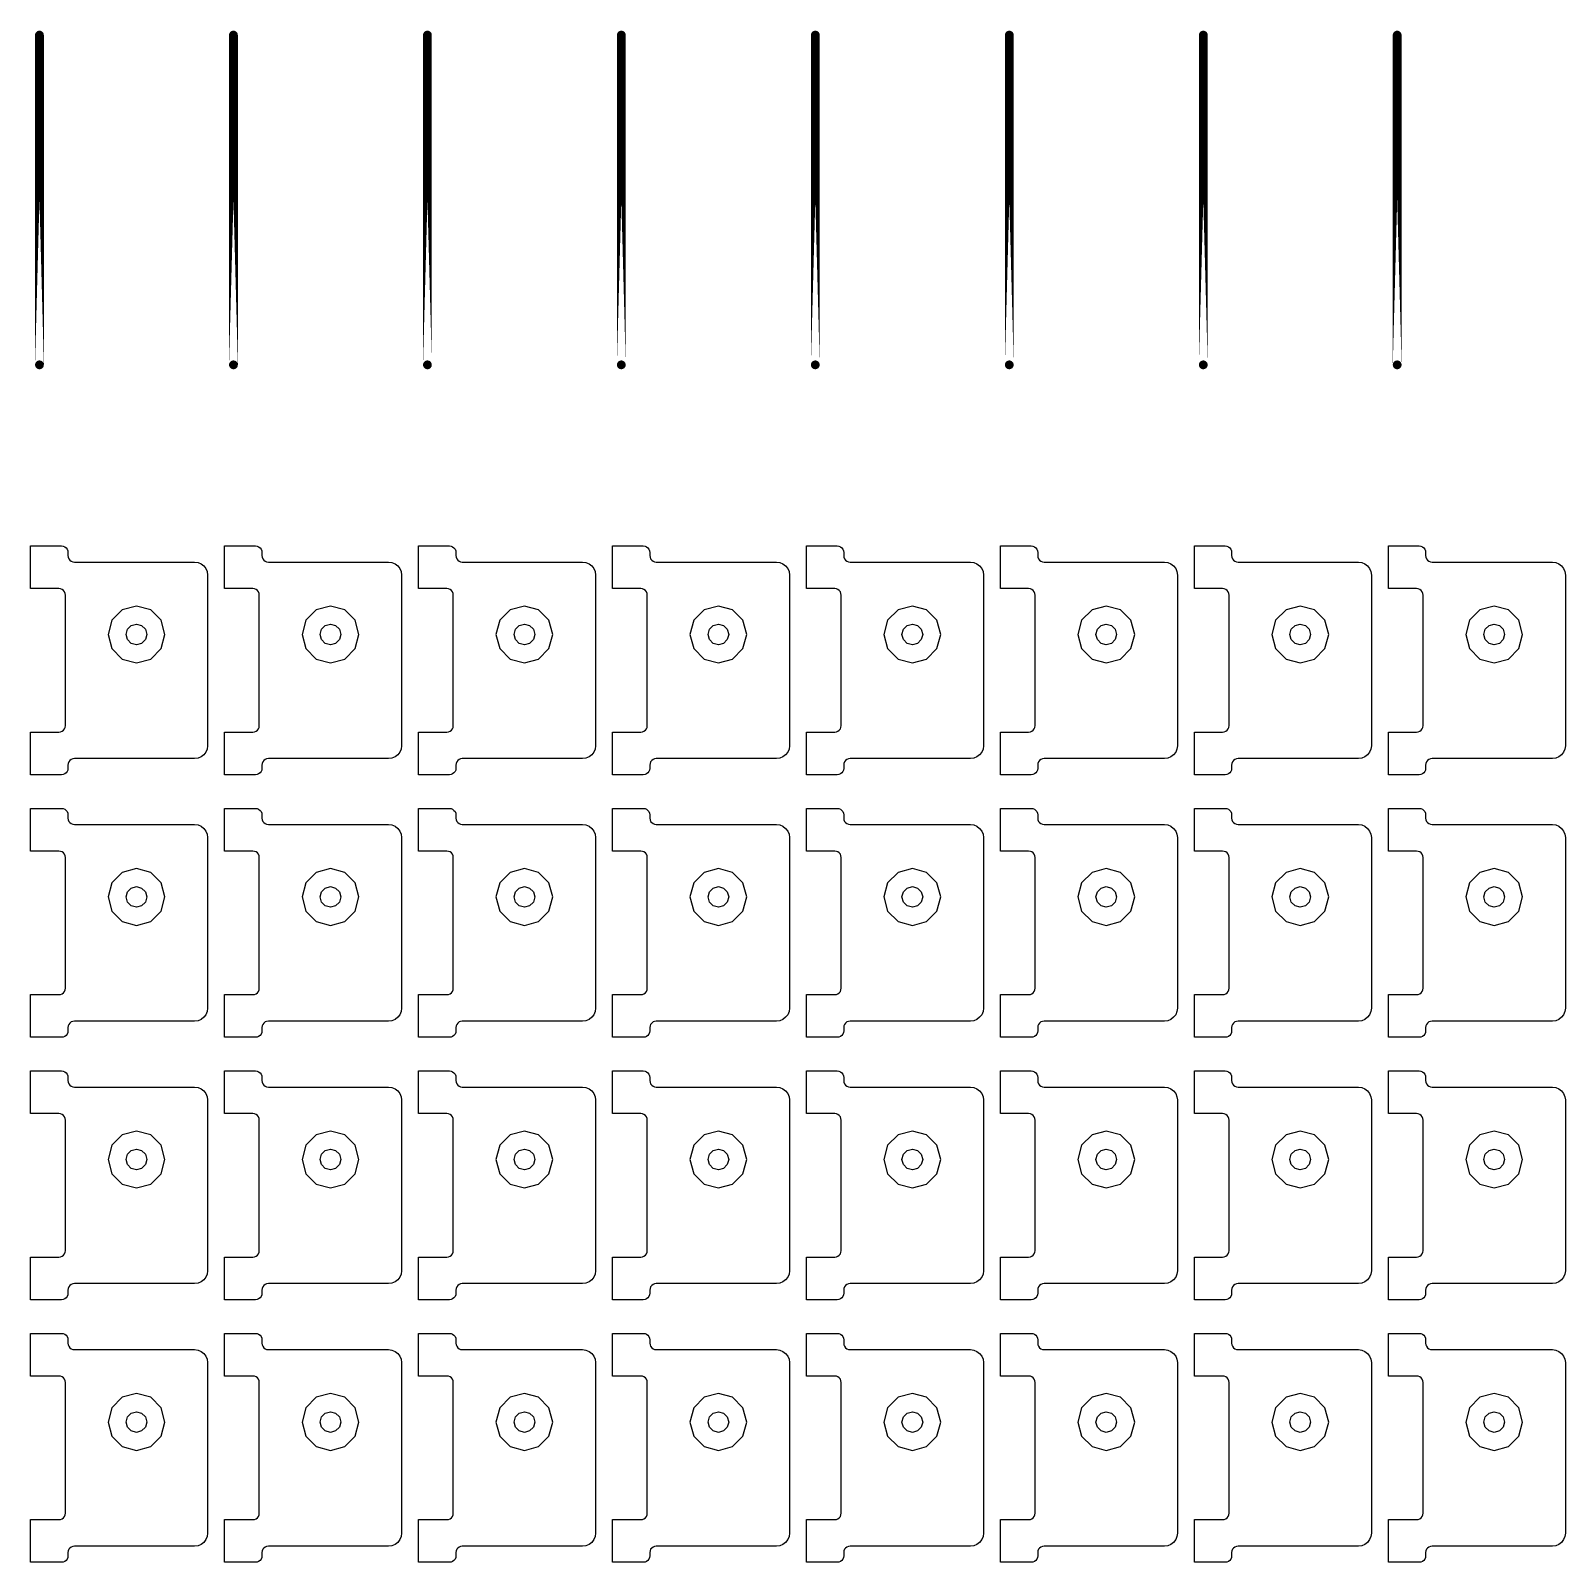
# Model space of a CAD drawing. Extents: x 11 to 212, y 11 to 212.
# Drawn here: x 67 to 80.96, y 161.51 to 175.44 of the extents above; entities that cross this region are included whole.
import ezdxf

# ---------------------------------------------------------------- set-up
doc = ezdxf.new("R2010")
doc.units = 0
doc.layers.get('0').update_dxf_attribs({"linetype": 'continuous'})
doc.layers.add('G', color=7, linetype='continuous')

# ---------------------------------------------------------------- blocks, each defined once
blk = doc.blocks.new('cutlineendpoint')
at = {"const_width": 0.04}
blk.add_lwpolyline([(-0.02, 0, 1), (0.02, 0, 1)], format="xyb", close=True, dxfattribs=at)

msp = doc.modelspace()

# ---------------------------------------------------------------- linework, layer by layer
at = {"layer": 'G', "const_width": 0.08}
for points in [[(67.082, 172.4), (67.082, 175.4)], [(68.847, 172.4), (68.847, 175.4)], [(70.612, 172.4), (70.612, 175.4)], [(72.376, 172.4), (72.376, 175.4)], [(74.141, 172.4), (74.141, 175.4)], [(75.906, 172.4), (75.906, 175.4)], [(77.671, 172.4), (77.671, 175.4)], [(79.435, 172.4), (79.435, 175.4)]]:
    msp.add_lwpolyline(points, close=True, dxfattribs=at)
at = {"layer": 'G'}
for points in [[(67.259, 169.059), (67.274, 169.061), (67.288, 169.067), (67.3, 169.076), (67.31, 169.088), (67.316, 169.102), (67.318, 169.118), (67.318, 170.306), (67.316, 170.321), (67.31, 170.335), (67.3, 170.347), (67.288, 170.357), (67.274, 170.363), (67.259, 170.365), (67.002, 170.365), (67.002, 170.753), (67.282, 170.753), (67.298, 170.751), (67.312, 170.745), (67.324, 170.736), (67.333, 170.724), (67.339, 170.709), (67.341, 170.694), (67.341, 170.665), (67.343, 170.649), (67.349, 170.635), (67.358, 170.623), (67.371, 170.614), (67.385, 170.608), (67.4, 170.606), (68.494, 170.606), (68.525, 170.602), (68.553, 170.59), (68.577, 170.571), (68.596, 170.547), (68.608, 170.519), (68.612, 170.488), (68.612, 168.935), (68.608, 168.905), (68.596, 168.876), (68.577, 168.852), (68.553, 168.833), (68.525, 168.822), (68.494, 168.818), (67.4, 168.818), (67.385, 168.816), (67.371, 168.81), (67.358, 168.8), (67.349, 168.788), (67.343, 168.774), (67.341, 168.759), (67.341, 168.729), (67.339, 168.714), (67.333, 168.7), (67.324, 168.688), (67.312, 168.678), (67.298, 168.673), (67.282, 168.671), (67.002, 168.671), (67.002, 169.059)], [(69.024, 169.059), (69.039, 169.061), (69.053, 169.067), (69.065, 169.076), (69.074, 169.088), (69.08, 169.102), (69.082, 169.118), (69.082, 170.306), (69.08, 170.321), (69.074, 170.335), (69.065, 170.347), (69.053, 170.357), (69.039, 170.363), (69.024, 170.365), (68.767, 170.365), (68.767, 170.753), (69.047, 170.753), (69.062, 170.751), (69.076, 170.745), (69.089, 170.736), (69.098, 170.724), (69.104, 170.709), (69.106, 170.694), (69.106, 170.665), (69.108, 170.649), (69.114, 170.635), (69.123, 170.623), (69.135, 170.614), (69.149, 170.608), (69.165, 170.606), (70.259, 170.606), (70.289, 170.602), (70.318, 170.59), (70.342, 170.571), (70.361, 170.547), (70.372, 170.519), (70.376, 170.488), (70.376, 168.935), (70.372, 168.905), (70.361, 168.876), (70.342, 168.852), (70.318, 168.833), (70.289, 168.822), (70.259, 168.818), (69.165, 168.818), (69.149, 168.816), (69.135, 168.81), (69.123, 168.8), (69.114, 168.788), (69.108, 168.774), (69.106, 168.759), (69.106, 168.729), (69.104, 168.714), (69.098, 168.7), (69.089, 168.688), (69.076, 168.678), (69.062, 168.673), (69.047, 168.671), (68.767, 168.671), (68.767, 169.059)], [(70.788, 169.059), (70.803, 169.061), (70.818, 169.067), (70.83, 169.076), (70.839, 169.088), (70.845, 169.102), (70.847, 169.118), (70.847, 170.306), (70.845, 170.321), (70.839, 170.335), (70.83, 170.347), (70.818, 170.357), (70.803, 170.363), (70.788, 170.365), (70.532, 170.365), (70.532, 170.753), (70.812, 170.753), (70.827, 170.751), (70.841, 170.745), (70.853, 170.736), (70.863, 170.724), (70.869, 170.709), (70.871, 170.694), (70.871, 170.665), (70.873, 170.649), (70.878, 170.635), (70.888, 170.623), (70.9, 170.614), (70.914, 170.608), (70.929, 170.606), (72.024, 170.606), (72.054, 170.602), (72.082, 170.59), (72.107, 170.571), (72.125, 170.547), (72.137, 170.519), (72.141, 170.488), (72.141, 168.935), (72.137, 168.905), (72.125, 168.876), (72.107, 168.852), (72.082, 168.833), (72.054, 168.822), (72.024, 168.818), (70.929, 168.818), (70.914, 168.816), (70.9, 168.81), (70.888, 168.8), (70.878, 168.788), (70.873, 168.774), (70.871, 168.759), (70.871, 168.729), (70.869, 168.714), (70.863, 168.7), (70.853, 168.688), (70.841, 168.678), (70.827, 168.673), (70.812, 168.671), (70.532, 168.671), (70.532, 169.059)], [(72.553, 169.059), (72.568, 169.061), (72.582, 169.067), (72.595, 169.076), (72.604, 169.088), (72.61, 169.102), (72.612, 169.118), (72.612, 170.306), (72.61, 170.321), (72.604, 170.335), (72.595, 170.347), (72.582, 170.357), (72.568, 170.363), (72.553, 170.365), (72.296, 170.365), (72.296, 170.753), (72.576, 170.753), (72.592, 170.751), (72.606, 170.745), (72.618, 170.736), (72.627, 170.724), (72.633, 170.709), (72.635, 170.694), (72.635, 170.665), (72.637, 170.649), (72.643, 170.635), (72.653, 170.623), (72.665, 170.614), (72.679, 170.608), (72.694, 170.606), (73.788, 170.606), (73.819, 170.602), (73.847, 170.59), (73.871, 170.571), (73.89, 170.547), (73.902, 170.519), (73.906, 170.488), (73.906, 168.935), (73.902, 168.905), (73.89, 168.876), (73.871, 168.852), (73.847, 168.833), (73.819, 168.822), (73.788, 168.818), (72.694, 168.818), (72.679, 168.816), (72.665, 168.81), (72.653, 168.8), (72.643, 168.788), (72.637, 168.774), (72.635, 168.759), (72.635, 168.729), (72.633, 168.714), (72.627, 168.7), (72.618, 168.688), (72.606, 168.678), (72.592, 168.673), (72.576, 168.671), (72.296, 168.671), (72.296, 169.059)], [(74.318, 169.059), (74.333, 169.061), (74.347, 169.067), (74.359, 169.076), (74.369, 169.088), (74.374, 169.102), (74.376, 169.118), (74.376, 170.306), (74.374, 170.321), (74.369, 170.335), (74.359, 170.347), (74.347, 170.357), (74.333, 170.363), (74.318, 170.365), (74.061, 170.365), (74.061, 170.753), (74.341, 170.753), (74.356, 170.751), (74.371, 170.745), (74.383, 170.736), (74.392, 170.724), (74.398, 170.709), (74.4, 170.694), (74.4, 170.665), (74.402, 170.649), (74.408, 170.635), (74.417, 170.623), (74.429, 170.614), (74.444, 170.608), (74.459, 170.606), (75.553, 170.606), (75.583, 170.602), (75.612, 170.59), (75.636, 170.571), (75.655, 170.547), (75.667, 170.519), (75.671, 170.488), (75.671, 168.935), (75.667, 168.905), (75.655, 168.876), (75.636, 168.852), (75.612, 168.833), (75.583, 168.822), (75.553, 168.818), (74.459, 168.818), (74.444, 168.816), (74.429, 168.81), (74.417, 168.8), (74.408, 168.788), (74.402, 168.774), (74.4, 168.759), (74.4, 168.729), (74.398, 168.714), (74.392, 168.7), (74.383, 168.688), (74.371, 168.678), (74.356, 168.673), (74.341, 168.671), (74.061, 168.671), (74.061, 169.059)], [(76.082, 169.059), (76.098, 169.061), (76.112, 169.067), (76.124, 169.076), (76.133, 169.088), (76.139, 169.102), (76.141, 169.118), (76.141, 170.306), (76.139, 170.321), (76.133, 170.335), (76.124, 170.347), (76.112, 170.357), (76.098, 170.363), (76.082, 170.365), (75.826, 170.365), (75.826, 170.753), (76.106, 170.753), (76.121, 170.751), (76.135, 170.745), (76.147, 170.736), (76.157, 170.724), (76.163, 170.709), (76.165, 170.694), (76.165, 170.665), (76.167, 170.649), (76.173, 170.635), (76.182, 170.623), (76.194, 170.614), (76.208, 170.608), (76.224, 170.606), (77.318, 170.606), (77.348, 170.602), (77.376, 170.59), (77.401, 170.571), (77.42, 170.547), (77.431, 170.519), (77.435, 170.488), (77.435, 168.935), (77.431, 168.905), (77.42, 168.876), (77.401, 168.852), (77.376, 168.833), (77.348, 168.822), (77.318, 168.818), (76.224, 168.818), (76.208, 168.816), (76.194, 168.81), (76.182, 168.8), (76.173, 168.788), (76.167, 168.774), (76.165, 168.759), (76.165, 168.729), (76.163, 168.714), (76.157, 168.7), (76.147, 168.688), (76.135, 168.678), (76.121, 168.673), (76.106, 168.671), (75.826, 168.671), (75.826, 169.059)], [(77.847, 169.059), (77.862, 169.061), (77.876, 169.067), (77.889, 169.076), (77.898, 169.088), (77.904, 169.102), (77.906, 169.118), (77.906, 170.306), (77.904, 170.321), (77.898, 170.335), (77.889, 170.347), (77.876, 170.357), (77.862, 170.363), (77.847, 170.365), (77.591, 170.365), (77.591, 170.753), (77.871, 170.753), (77.886, 170.751), (77.9, 170.745), (77.912, 170.736), (77.922, 170.724), (77.927, 170.709), (77.929, 170.694), (77.929, 170.665), (77.931, 170.649), (77.937, 170.635), (77.947, 170.623), (77.959, 170.614), (77.973, 170.608), (77.988, 170.606), (79.082, 170.606), (79.113, 170.602), (79.141, 170.59), (79.166, 170.571), (79.184, 170.547), (79.196, 170.519), (79.2, 170.488), (79.2, 168.935), (79.196, 168.905), (79.184, 168.876), (79.166, 168.852), (79.141, 168.833), (79.113, 168.822), (79.082, 168.818), (77.988, 168.818), (77.973, 168.816), (77.959, 168.81), (77.947, 168.8), (77.937, 168.788), (77.931, 168.774), (77.929, 168.759), (77.929, 168.729), (77.927, 168.714), (77.922, 168.7), (77.912, 168.688), (77.9, 168.678), (77.886, 168.673), (77.871, 168.671), (77.591, 168.671), (77.591, 169.059)], [(79.612, 169.059), (79.627, 169.061), (79.641, 169.067), (79.653, 169.076), (79.663, 169.088), (79.669, 169.102), (79.671, 169.118), (79.671, 170.306), (79.669, 170.321), (79.663, 170.335), (79.653, 170.347), (79.641, 170.357), (79.627, 170.363), (79.612, 170.365), (79.355, 170.365), (79.355, 170.753), (79.635, 170.753), (79.651, 170.751), (79.665, 170.745), (79.677, 170.736), (79.686, 170.724), (79.692, 170.709), (79.694, 170.694), (79.694, 170.665), (79.696, 170.649), (79.702, 170.635), (79.711, 170.623), (79.724, 170.614), (79.738, 170.608), (79.753, 170.606), (80.847, 170.606), (80.878, 170.602), (80.906, 170.59), (80.93, 170.571), (80.949, 170.547), (80.961, 170.519), (80.965, 170.488), (80.965, 168.935), (80.961, 168.905), (80.949, 168.876), (80.93, 168.852), (80.906, 168.833), (80.878, 168.822), (80.847, 168.818), (79.753, 168.818), (79.738, 168.816), (79.724, 168.81), (79.711, 168.8), (79.702, 168.788), (79.696, 168.774), (79.694, 168.759), (79.694, 168.729), (79.692, 168.714), (79.686, 168.7), (79.677, 168.688), (79.665, 168.678), (79.651, 168.673), (79.635, 168.671), (79.355, 168.671), (79.355, 169.059)], [(68.189, 169.818), (68.224, 169.947), (68.189, 170.076), (68.094, 170.171), (67.965, 170.206), (67.835, 170.171), (67.741, 170.076), (67.706, 169.947), (67.741, 169.818), (67.835, 169.723), (67.965, 169.688), (68.094, 169.723)], [(69.954, 169.818), (69.988, 169.947), (69.954, 170.076), (69.859, 170.171), (69.729, 170.206), (69.6, 170.171), (69.505, 170.076), (69.471, 169.947), (69.505, 169.818), (69.6, 169.723), (69.729, 169.688), (69.859, 169.723)], [(71.718, 169.818), (71.753, 169.947), (71.718, 170.076), (71.624, 170.171), (71.494, 170.206), (71.365, 170.171), (71.27, 170.076), (71.235, 169.947), (71.27, 169.818), (71.365, 169.723), (71.494, 169.688), (71.624, 169.723)], [(73.483, 169.818), (73.518, 169.947), (73.483, 170.076), (73.388, 170.171), (73.259, 170.206), (73.129, 170.171), (73.035, 170.076), (73, 169.947), (73.035, 169.818), (73.129, 169.723), (73.259, 169.688), (73.388, 169.723)], [(75.248, 169.818), (75.282, 169.947), (75.248, 170.076), (75.153, 170.171), (75.024, 170.206), (74.894, 170.171), (74.799, 170.076), (74.765, 169.947), (74.799, 169.818), (74.894, 169.723), (75.024, 169.688), (75.153, 169.723)], [(77.012, 169.818), (77.047, 169.947), (77.012, 170.076), (76.918, 170.171), (76.788, 170.206), (76.659, 170.171), (76.564, 170.076), (76.529, 169.947), (76.564, 169.818), (76.659, 169.723), (76.788, 169.688), (76.918, 169.723)], [(78.777, 169.818), (78.812, 169.947), (78.777, 170.076), (78.682, 170.171), (78.553, 170.206), (78.424, 170.171), (78.329, 170.076), (78.294, 169.947), (78.329, 169.818), (78.424, 169.723), (78.553, 169.688), (78.682, 169.723)], [(80.542, 169.818), (80.576, 169.947), (80.542, 170.076), (80.447, 170.171), (80.318, 170.206), (80.188, 170.171), (80.093, 170.076), (80.059, 169.947), (80.093, 169.818), (80.188, 169.723), (80.318, 169.688), (80.447, 169.723)], [(68.059, 169.947), (68.046, 169.9), (68.012, 169.866), (67.965, 169.853), (67.918, 169.866), (67.883, 169.9), (67.871, 169.947), (67.883, 169.994), (67.918, 170.029), (67.965, 170.041), (68.012, 170.029), (68.046, 169.994)], [(69.824, 169.947), (69.811, 169.9), (69.776, 169.866), (69.729, 169.853), (69.682, 169.866), (69.648, 169.9), (69.635, 169.947), (69.648, 169.994), (69.682, 170.029), (69.729, 170.041), (69.776, 170.029), (69.811, 169.994)], [(71.588, 169.947), (71.576, 169.9), (71.541, 169.866), (71.494, 169.853), (71.447, 169.866), (71.413, 169.9), (71.4, 169.947), (71.413, 169.994), (71.447, 170.029), (71.494, 170.041), (71.541, 170.029), (71.576, 169.994)], [(73.353, 169.947), (73.34, 169.9), (73.306, 169.866), (73.259, 169.853), (73.212, 169.866), (73.177, 169.9), (73.165, 169.947), (73.177, 169.994), (73.212, 170.029), (73.259, 170.041), (73.306, 170.029), (73.34, 169.994)], [(75.118, 169.947), (75.105, 169.9), (75.071, 169.866), (75.024, 169.853), (74.976, 169.866), (74.942, 169.9), (74.929, 169.947), (74.942, 169.994), (74.976, 170.029), (75.024, 170.041), (75.071, 170.029), (75.105, 169.994)], [(76.882, 169.947), (76.87, 169.9), (76.835, 169.866), (76.788, 169.853), (76.741, 169.866), (76.707, 169.9), (76.694, 169.947), (76.707, 169.994), (76.741, 170.029), (76.788, 170.041), (76.835, 170.029), (76.87, 169.994)], [(78.647, 169.947), (78.634, 169.9), (78.6, 169.866), (78.553, 169.853), (78.506, 169.866), (78.471, 169.9), (78.459, 169.947), (78.471, 169.994), (78.506, 170.029), (78.553, 170.041), (78.6, 170.029), (78.634, 169.994)], [(80.412, 169.947), (80.399, 169.9), (80.365, 169.866), (80.318, 169.853), (80.271, 169.866), (80.236, 169.9), (80.224, 169.947), (80.236, 169.994), (80.271, 170.029), (80.318, 170.041), (80.365, 170.029), (80.399, 169.994)], [(67.259, 166.671), (67.274, 166.673), (67.288, 166.678), (67.3, 166.688), (67.31, 166.7), (67.316, 166.714), (67.318, 166.729), (67.318, 167.918), (67.316, 167.933), (67.31, 167.947), (67.3, 167.959), (67.288, 167.969), (67.274, 167.974), (67.259, 167.976), (67.002, 167.976), (67.002, 168.365), (67.282, 168.365), (67.298, 168.363), (67.312, 168.357), (67.324, 168.347), (67.333, 168.335), (67.339, 168.321), (67.341, 168.306), (67.341, 168.276), (67.343, 168.261), (67.349, 168.247), (67.358, 168.235), (67.371, 168.226), (67.385, 168.22), (67.4, 168.218), (68.494, 168.218), (68.525, 168.214), (68.553, 168.202), (68.577, 168.183), (68.596, 168.159), (68.608, 168.13), (68.612, 168.1), (68.612, 166.547), (68.608, 166.517), (68.596, 166.488), (68.577, 166.464), (68.553, 166.445), (68.525, 166.433), (68.494, 166.429), (67.4, 166.429), (67.385, 166.427), (67.371, 166.422), (67.358, 166.412), (67.349, 166.4), (67.343, 166.386), (67.341, 166.371), (67.341, 166.341), (67.339, 166.326), (67.333, 166.312), (67.324, 166.3), (67.312, 166.29), (67.298, 166.284), (67.282, 166.282), (67.002, 166.282), (67.002, 166.671)], [(69.024, 166.671), (69.039, 166.673), (69.053, 166.678), (69.065, 166.688), (69.074, 166.7), (69.08, 166.714), (69.082, 166.729), (69.082, 167.918), (69.08, 167.933), (69.074, 167.947), (69.065, 167.959), (69.053, 167.969), (69.039, 167.974), (69.024, 167.976), (68.767, 167.976), (68.767, 168.365), (69.047, 168.365), (69.062, 168.363), (69.076, 168.357), (69.089, 168.347), (69.098, 168.335), (69.104, 168.321), (69.106, 168.306), (69.106, 168.276), (69.108, 168.261), (69.114, 168.247), (69.123, 168.235), (69.135, 168.226), (69.149, 168.22), (69.165, 168.218), (70.259, 168.218), (70.289, 168.214), (70.318, 168.202), (70.342, 168.183), (70.361, 168.159), (70.372, 168.13), (70.376, 168.1), (70.376, 166.547), (70.372, 166.517), (70.361, 166.488), (70.342, 166.464), (70.318, 166.445), (70.289, 166.433), (70.259, 166.429), (69.165, 166.429), (69.149, 166.427), (69.135, 166.422), (69.123, 166.412), (69.114, 166.4), (69.108, 166.386), (69.106, 166.371), (69.106, 166.341), (69.104, 166.326), (69.098, 166.312), (69.089, 166.3), (69.076, 166.29), (69.062, 166.284), (69.047, 166.282), (68.767, 166.282), (68.767, 166.671)], [(70.788, 166.671), (70.803, 166.673), (70.818, 166.678), (70.83, 166.688), (70.839, 166.7), (70.845, 166.714), (70.847, 166.729), (70.847, 167.918), (70.845, 167.933), (70.839, 167.947), (70.83, 167.959), (70.818, 167.969), (70.803, 167.974), (70.788, 167.976), (70.532, 167.976), (70.532, 168.365), (70.812, 168.365), (70.827, 168.363), (70.841, 168.357), (70.853, 168.347), (70.863, 168.335), (70.869, 168.321), (70.871, 168.306), (70.871, 168.276), (70.873, 168.261), (70.878, 168.247), (70.888, 168.235), (70.9, 168.226), (70.914, 168.22), (70.929, 168.218), (72.024, 168.218), (72.054, 168.214), (72.082, 168.202), (72.107, 168.183), (72.125, 168.159), (72.137, 168.13), (72.141, 168.1), (72.141, 166.547), (72.137, 166.517), (72.125, 166.488), (72.107, 166.464), (72.082, 166.445), (72.054, 166.433), (72.024, 166.429), (70.929, 166.429), (70.914, 166.427), (70.9, 166.422), (70.888, 166.412), (70.878, 166.4), (70.873, 166.386), (70.871, 166.371), (70.871, 166.341), (70.869, 166.326), (70.863, 166.312), (70.853, 166.3), (70.841, 166.29), (70.827, 166.284), (70.812, 166.282), (70.532, 166.282), (70.532, 166.671)], [(72.553, 166.671), (72.568, 166.673), (72.582, 166.678), (72.595, 166.688), (72.604, 166.7), (72.61, 166.714), (72.612, 166.729), (72.612, 167.918), (72.61, 167.933), (72.604, 167.947), (72.595, 167.959), (72.582, 167.969), (72.568, 167.974), (72.553, 167.976), (72.296, 167.976), (72.296, 168.365), (72.576, 168.365), (72.592, 168.363), (72.606, 168.357), (72.618, 168.347), (72.627, 168.335), (72.633, 168.321), (72.635, 168.306), (72.635, 168.276), (72.637, 168.261), (72.643, 168.247), (72.653, 168.235), (72.665, 168.226), (72.679, 168.22), (72.694, 168.218), (73.788, 168.218), (73.819, 168.214), (73.847, 168.202), (73.871, 168.183), (73.89, 168.159), (73.902, 168.13), (73.906, 168.1), (73.906, 166.547), (73.902, 166.517), (73.89, 166.488), (73.871, 166.464), (73.847, 166.445), (73.819, 166.433), (73.788, 166.429), (72.694, 166.429), (72.679, 166.427), (72.665, 166.422), (72.653, 166.412), (72.643, 166.4), (72.637, 166.386), (72.635, 166.371), (72.635, 166.341), (72.633, 166.326), (72.627, 166.312), (72.618, 166.3), (72.606, 166.29), (72.592, 166.284), (72.576, 166.282), (72.296, 166.282), (72.296, 166.671)], [(74.318, 166.671), (74.333, 166.673), (74.347, 166.678), (74.359, 166.688), (74.369, 166.7), (74.374, 166.714), (74.376, 166.729), (74.376, 167.918), (74.374, 167.933), (74.369, 167.947), (74.359, 167.959), (74.347, 167.969), (74.333, 167.974), (74.318, 167.976), (74.061, 167.976), (74.061, 168.365), (74.341, 168.365), (74.356, 168.363), (74.371, 168.357), (74.383, 168.347), (74.392, 168.335), (74.398, 168.321), (74.4, 168.306), (74.4, 168.276), (74.402, 168.261), (74.408, 168.247), (74.417, 168.235), (74.429, 168.226), (74.444, 168.22), (74.459, 168.218), (75.553, 168.218), (75.583, 168.214), (75.612, 168.202), (75.636, 168.183), (75.655, 168.159), (75.667, 168.13), (75.671, 168.1), (75.671, 166.547), (75.667, 166.517), (75.655, 166.488), (75.636, 166.464), (75.612, 166.445), (75.583, 166.433), (75.553, 166.429), (74.459, 166.429), (74.444, 166.427), (74.429, 166.422), (74.417, 166.412), (74.408, 166.4), (74.402, 166.386), (74.4, 166.371), (74.4, 166.341), (74.398, 166.326), (74.392, 166.312), (74.383, 166.3), (74.371, 166.29), (74.356, 166.284), (74.341, 166.282), (74.061, 166.282), (74.061, 166.671)], [(76.082, 166.671), (76.098, 166.673), (76.112, 166.678), (76.124, 166.688), (76.133, 166.7), (76.139, 166.714), (76.141, 166.729), (76.141, 167.918), (76.139, 167.933), (76.133, 167.947), (76.124, 167.959), (76.112, 167.969), (76.098, 167.974), (76.082, 167.976), (75.826, 167.976), (75.826, 168.365), (76.106, 168.365), (76.121, 168.363), (76.135, 168.357), (76.147, 168.347), (76.157, 168.335), (76.163, 168.321), (76.165, 168.306), (76.165, 168.276), (76.167, 168.261), (76.173, 168.247), (76.182, 168.235), (76.194, 168.226), (76.208, 168.22), (76.224, 168.218), (77.318, 168.218), (77.348, 168.214), (77.376, 168.202), (77.401, 168.183), (77.42, 168.159), (77.431, 168.13), (77.435, 168.1), (77.435, 166.547), (77.431, 166.517), (77.42, 166.488), (77.401, 166.464), (77.376, 166.445), (77.348, 166.433), (77.318, 166.429), (76.224, 166.429), (76.208, 166.427), (76.194, 166.422), (76.182, 166.412), (76.173, 166.4), (76.167, 166.386), (76.165, 166.371), (76.165, 166.341), (76.163, 166.326), (76.157, 166.312), (76.147, 166.3), (76.135, 166.29), (76.121, 166.284), (76.106, 166.282), (75.826, 166.282), (75.826, 166.671)], [(77.847, 166.671), (77.862, 166.673), (77.876, 166.678), (77.889, 166.688), (77.898, 166.7), (77.904, 166.714), (77.906, 166.729), (77.906, 167.918), (77.904, 167.933), (77.898, 167.947), (77.889, 167.959), (77.876, 167.969), (77.862, 167.974), (77.847, 167.976), (77.591, 167.976), (77.591, 168.365), (77.871, 168.365), (77.886, 168.363), (77.9, 168.357), (77.912, 168.347), (77.922, 168.335), (77.927, 168.321), (77.929, 168.306), (77.929, 168.276), (77.931, 168.261), (77.937, 168.247), (77.947, 168.235), (77.959, 168.226), (77.973, 168.22), (77.988, 168.218), (79.082, 168.218), (79.113, 168.214), (79.141, 168.202), (79.166, 168.183), (79.184, 168.159), (79.196, 168.13), (79.2, 168.1), (79.2, 166.547), (79.196, 166.517), (79.184, 166.488), (79.166, 166.464), (79.141, 166.445), (79.113, 166.433), (79.082, 166.429), (77.988, 166.429), (77.973, 166.427), (77.959, 166.422), (77.947, 166.412), (77.937, 166.4), (77.931, 166.386), (77.929, 166.371), (77.929, 166.341), (77.927, 166.326), (77.922, 166.312), (77.912, 166.3), (77.9, 166.29), (77.886, 166.284), (77.871, 166.282), (77.591, 166.282), (77.591, 166.671)], [(79.612, 166.671), (79.627, 166.673), (79.641, 166.678), (79.653, 166.688), (79.663, 166.7), (79.669, 166.714), (79.671, 166.729), (79.671, 167.918), (79.669, 167.933), (79.663, 167.947), (79.653, 167.959), (79.641, 167.969), (79.627, 167.974), (79.612, 167.976), (79.355, 167.976), (79.355, 168.365), (79.635, 168.365), (79.651, 168.363), (79.665, 168.357), (79.677, 168.347), (79.686, 168.335), (79.692, 168.321), (79.694, 168.306), (79.694, 168.276), (79.696, 168.261), (79.702, 168.247), (79.711, 168.235), (79.724, 168.226), (79.738, 168.22), (79.753, 168.218), (80.847, 168.218), (80.878, 168.214), (80.906, 168.202), (80.93, 168.183), (80.949, 168.159), (80.961, 168.13), (80.965, 168.1), (80.965, 166.547), (80.961, 166.517), (80.949, 166.488), (80.93, 166.464), (80.906, 166.445), (80.878, 166.433), (80.847, 166.429), (79.753, 166.429), (79.738, 166.427), (79.724, 166.422), (79.711, 166.412), (79.702, 166.4), (79.696, 166.386), (79.694, 166.371), (79.694, 166.341), (79.692, 166.326), (79.686, 166.312), (79.677, 166.3), (79.665, 166.29), (79.651, 166.284), (79.635, 166.282), (79.355, 166.282), (79.355, 166.671)], [(68.189, 167.429), (68.224, 167.559), (68.189, 167.688), (68.094, 167.783), (67.965, 167.818), (67.835, 167.783), (67.741, 167.688), (67.706, 167.559), (67.741, 167.429), (67.835, 167.335), (67.965, 167.3), (68.094, 167.335)], [(69.954, 167.429), (69.988, 167.559), (69.954, 167.688), (69.859, 167.783), (69.729, 167.818), (69.6, 167.783), (69.505, 167.688), (69.471, 167.559), (69.505, 167.429), (69.6, 167.335), (69.729, 167.3), (69.859, 167.335)], [(71.718, 167.429), (71.753, 167.559), (71.718, 167.688), (71.624, 167.783), (71.494, 167.818), (71.365, 167.783), (71.27, 167.688), (71.235, 167.559), (71.27, 167.429), (71.365, 167.335), (71.494, 167.3), (71.624, 167.335)], [(73.483, 167.429), (73.518, 167.559), (73.483, 167.688), (73.388, 167.783), (73.259, 167.818), (73.129, 167.783), (73.035, 167.688), (73, 167.559), (73.035, 167.429), (73.129, 167.335), (73.259, 167.3), (73.388, 167.335)], [(75.248, 167.429), (75.282, 167.559), (75.248, 167.688), (75.153, 167.783), (75.024, 167.818), (74.894, 167.783), (74.799, 167.688), (74.765, 167.559), (74.799, 167.429), (74.894, 167.335), (75.024, 167.3), (75.153, 167.335)], [(77.012, 167.429), (77.047, 167.559), (77.012, 167.688), (76.918, 167.783), (76.788, 167.818), (76.659, 167.783), (76.564, 167.688), (76.529, 167.559), (76.564, 167.429), (76.659, 167.335), (76.788, 167.3), (76.918, 167.335)], [(78.777, 167.429), (78.812, 167.559), (78.777, 167.688), (78.682, 167.783), (78.553, 167.818), (78.424, 167.783), (78.329, 167.688), (78.294, 167.559), (78.329, 167.429), (78.424, 167.335), (78.553, 167.3), (78.682, 167.335)], [(80.542, 167.429), (80.576, 167.559), (80.542, 167.688), (80.447, 167.783), (80.318, 167.818), (80.188, 167.783), (80.093, 167.688), (80.059, 167.559), (80.093, 167.429), (80.188, 167.335), (80.318, 167.3), (80.447, 167.335)], [(68.059, 167.559), (68.046, 167.512), (68.012, 167.477), (67.965, 167.465), (67.918, 167.477), (67.883, 167.512), (67.871, 167.559), (67.883, 167.606), (67.918, 167.64), (67.965, 167.653), (68.012, 167.64), (68.046, 167.606)], [(69.824, 167.559), (69.811, 167.512), (69.776, 167.477), (69.729, 167.465), (69.682, 167.477), (69.648, 167.512), (69.635, 167.559), (69.648, 167.606), (69.682, 167.64), (69.729, 167.653), (69.776, 167.64), (69.811, 167.606)], [(71.588, 167.559), (71.576, 167.512), (71.541, 167.477), (71.494, 167.465), (71.447, 167.477), (71.413, 167.512), (71.4, 167.559), (71.413, 167.606), (71.447, 167.64), (71.494, 167.653), (71.541, 167.64), (71.576, 167.606)], [(73.353, 167.559), (73.34, 167.512), (73.306, 167.477), (73.259, 167.465), (73.212, 167.477), (73.177, 167.512), (73.165, 167.559), (73.177, 167.606), (73.212, 167.64), (73.259, 167.653), (73.306, 167.64), (73.34, 167.606)], [(75.118, 167.559), (75.105, 167.512), (75.071, 167.477), (75.024, 167.465), (74.976, 167.477), (74.942, 167.512), (74.929, 167.559), (74.942, 167.606), (74.976, 167.64), (75.024, 167.653), (75.071, 167.64), (75.105, 167.606)], [(76.882, 167.559), (76.87, 167.512), (76.835, 167.477), (76.788, 167.465), (76.741, 167.477), (76.707, 167.512), (76.694, 167.559), (76.707, 167.606), (76.741, 167.64), (76.788, 167.653), (76.835, 167.64), (76.87, 167.606)], [(78.647, 167.559), (78.634, 167.512), (78.6, 167.477), (78.553, 167.465), (78.506, 167.477), (78.471, 167.512), (78.459, 167.559), (78.471, 167.606), (78.506, 167.64), (78.553, 167.653), (78.6, 167.64), (78.634, 167.606)], [(80.412, 167.559), (80.399, 167.512), (80.365, 167.477), (80.318, 167.465), (80.271, 167.477), (80.236, 167.512), (80.224, 167.559), (80.236, 167.606), (80.271, 167.64), (80.318, 167.653), (80.365, 167.64), (80.399, 167.606)], [(67.259, 164.282), (67.274, 164.284), (67.288, 164.29), (67.3, 164.3), (67.31, 164.312), (67.316, 164.326), (67.318, 164.341), (67.318, 165.529), (67.316, 165.545), (67.31, 165.559), (67.3, 165.571), (67.288, 165.58), (67.274, 165.586), (67.259, 165.588), (67.002, 165.588), (67.002, 165.976), (67.282, 165.976), (67.298, 165.974), (67.312, 165.969), (67.324, 165.959), (67.333, 165.947), (67.339, 165.933), (67.341, 165.918), (67.341, 165.888), (67.343, 165.873), (67.349, 165.859), (67.358, 165.847), (67.371, 165.837), (67.385, 165.831), (67.4, 165.829), (68.494, 165.829), (68.525, 165.825), (68.553, 165.814), (68.577, 165.795), (68.596, 165.771), (68.608, 165.742), (68.612, 165.712), (68.612, 164.159), (68.608, 164.128), (68.596, 164.1), (68.577, 164.076), (68.553, 164.057), (68.525, 164.045), (68.494, 164.041), (67.4, 164.041), (67.385, 164.039), (67.371, 164.033), (67.358, 164.024), (67.349, 164.012), (67.343, 163.998), (67.341, 163.982), (67.341, 163.953), (67.339, 163.938), (67.333, 163.924), (67.324, 163.911), (67.312, 163.902), (67.298, 163.896), (67.282, 163.894), (67.002, 163.894), (67.002, 164.282)], [(69.024, 164.282), (69.039, 164.284), (69.053, 164.29), (69.065, 164.3), (69.074, 164.312), (69.08, 164.326), (69.082, 164.341), (69.082, 165.529), (69.08, 165.545), (69.074, 165.559), (69.065, 165.571), (69.053, 165.58), (69.039, 165.586), (69.024, 165.588), (68.767, 165.588), (68.767, 165.976), (69.047, 165.976), (69.062, 165.974), (69.076, 165.969), (69.089, 165.959), (69.098, 165.947), (69.104, 165.933), (69.106, 165.918), (69.106, 165.888), (69.108, 165.873), (69.114, 165.859), (69.123, 165.847), (69.135, 165.837), (69.149, 165.831), (69.165, 165.829), (70.259, 165.829), (70.289, 165.825), (70.318, 165.814), (70.342, 165.795), (70.361, 165.771), (70.372, 165.742), (70.376, 165.712), (70.376, 164.159), (70.372, 164.128), (70.361, 164.1), (70.342, 164.076), (70.318, 164.057), (70.289, 164.045), (70.259, 164.041), (69.165, 164.041), (69.149, 164.039), (69.135, 164.033), (69.123, 164.024), (69.114, 164.012), (69.108, 163.998), (69.106, 163.982), (69.106, 163.953), (69.104, 163.938), (69.098, 163.924), (69.089, 163.911), (69.076, 163.902), (69.062, 163.896), (69.047, 163.894), (68.767, 163.894), (68.767, 164.282)], [(70.788, 164.282), (70.803, 164.284), (70.818, 164.29), (70.83, 164.3), (70.839, 164.312), (70.845, 164.326), (70.847, 164.341), (70.847, 165.529), (70.845, 165.545), (70.839, 165.559), (70.83, 165.571), (70.818, 165.58), (70.803, 165.586), (70.788, 165.588), (70.532, 165.588), (70.532, 165.976), (70.812, 165.976), (70.827, 165.974), (70.841, 165.969), (70.853, 165.959), (70.863, 165.947), (70.869, 165.933), (70.871, 165.918), (70.871, 165.888), (70.873, 165.873), (70.878, 165.859), (70.888, 165.847), (70.9, 165.837), (70.914, 165.831), (70.929, 165.829), (72.024, 165.829), (72.054, 165.825), (72.082, 165.814), (72.107, 165.795), (72.125, 165.771), (72.137, 165.742), (72.141, 165.712), (72.141, 164.159), (72.137, 164.128), (72.125, 164.1), (72.107, 164.076), (72.082, 164.057), (72.054, 164.045), (72.024, 164.041), (70.929, 164.041), (70.914, 164.039), (70.9, 164.033), (70.888, 164.024), (70.878, 164.012), (70.873, 163.998), (70.871, 163.982), (70.871, 163.953), (70.869, 163.938), (70.863, 163.924), (70.853, 163.911), (70.841, 163.902), (70.827, 163.896), (70.812, 163.894), (70.532, 163.894), (70.532, 164.282)], [(72.553, 164.282), (72.568, 164.284), (72.582, 164.29), (72.595, 164.3), (72.604, 164.312), (72.61, 164.326), (72.612, 164.341), (72.612, 165.529), (72.61, 165.545), (72.604, 165.559), (72.595, 165.571), (72.582, 165.58), (72.568, 165.586), (72.553, 165.588), (72.296, 165.588), (72.296, 165.976), (72.576, 165.976), (72.592, 165.974), (72.606, 165.969), (72.618, 165.959), (72.627, 165.947), (72.633, 165.933), (72.635, 165.918), (72.635, 165.888), (72.637, 165.873), (72.643, 165.859), (72.653, 165.847), (72.665, 165.837), (72.679, 165.831), (72.694, 165.829), (73.788, 165.829), (73.819, 165.825), (73.847, 165.814), (73.871, 165.795), (73.89, 165.771), (73.902, 165.742), (73.906, 165.712), (73.906, 164.159), (73.902, 164.128), (73.89, 164.1), (73.871, 164.076), (73.847, 164.057), (73.819, 164.045), (73.788, 164.041), (72.694, 164.041), (72.679, 164.039), (72.665, 164.033), (72.653, 164.024), (72.643, 164.012), (72.637, 163.998), (72.635, 163.982), (72.635, 163.953), (72.633, 163.938), (72.627, 163.924), (72.618, 163.911), (72.606, 163.902), (72.592, 163.896), (72.576, 163.894), (72.296, 163.894), (72.296, 164.282)], [(74.318, 164.282), (74.333, 164.284), (74.347, 164.29), (74.359, 164.3), (74.369, 164.312), (74.374, 164.326), (74.376, 164.341), (74.376, 165.529), (74.374, 165.545), (74.369, 165.559), (74.359, 165.571), (74.347, 165.58), (74.333, 165.586), (74.318, 165.588), (74.061, 165.588), (74.061, 165.976), (74.341, 165.976), (74.356, 165.974), (74.371, 165.969), (74.383, 165.959), (74.392, 165.947), (74.398, 165.933), (74.4, 165.918), (74.4, 165.888), (74.402, 165.873), (74.408, 165.859), (74.417, 165.847), (74.429, 165.837), (74.444, 165.831), (74.459, 165.829), (75.553, 165.829), (75.583, 165.825), (75.612, 165.814), (75.636, 165.795), (75.655, 165.771), (75.667, 165.742), (75.671, 165.712), (75.671, 164.159), (75.667, 164.128), (75.655, 164.1), (75.636, 164.076), (75.612, 164.057), (75.583, 164.045), (75.553, 164.041), (74.459, 164.041), (74.444, 164.039), (74.429, 164.033), (74.417, 164.024), (74.408, 164.012), (74.402, 163.998), (74.4, 163.982), (74.4, 163.953), (74.398, 163.938), (74.392, 163.924), (74.383, 163.911), (74.371, 163.902), (74.356, 163.896), (74.341, 163.894), (74.061, 163.894), (74.061, 164.282)], [(76.082, 164.282), (76.098, 164.284), (76.112, 164.29), (76.124, 164.3), (76.133, 164.312), (76.139, 164.326), (76.141, 164.341), (76.141, 165.529), (76.139, 165.545), (76.133, 165.559), (76.124, 165.571), (76.112, 165.58), (76.098, 165.586), (76.082, 165.588), (75.826, 165.588), (75.826, 165.976), (76.106, 165.976), (76.121, 165.974), (76.135, 165.969), (76.147, 165.959), (76.157, 165.947), (76.163, 165.933), (76.165, 165.918), (76.165, 165.888), (76.167, 165.873), (76.173, 165.859), (76.182, 165.847), (76.194, 165.837), (76.208, 165.831), (76.224, 165.829), (77.318, 165.829), (77.348, 165.825), (77.376, 165.814), (77.401, 165.795), (77.42, 165.771), (77.431, 165.742), (77.435, 165.712), (77.435, 164.159), (77.431, 164.128), (77.42, 164.1), (77.401, 164.076), (77.376, 164.057), (77.348, 164.045), (77.318, 164.041), (76.224, 164.041), (76.208, 164.039), (76.194, 164.033), (76.182, 164.024), (76.173, 164.012), (76.167, 163.998), (76.165, 163.982), (76.165, 163.953), (76.163, 163.938), (76.157, 163.924), (76.147, 163.911), (76.135, 163.902), (76.121, 163.896), (76.106, 163.894), (75.826, 163.894), (75.826, 164.282)], [(77.847, 164.282), (77.862, 164.284), (77.876, 164.29), (77.889, 164.3), (77.898, 164.312), (77.904, 164.326), (77.906, 164.341), (77.906, 165.529), (77.904, 165.545), (77.898, 165.559), (77.889, 165.571), (77.876, 165.58), (77.862, 165.586), (77.847, 165.588), (77.591, 165.588), (77.591, 165.976), (77.871, 165.976), (77.886, 165.974), (77.9, 165.969), (77.912, 165.959), (77.922, 165.947), (77.927, 165.933), (77.929, 165.918), (77.929, 165.888), (77.931, 165.873), (77.937, 165.859), (77.947, 165.847), (77.959, 165.837), (77.973, 165.831), (77.988, 165.829), (79.082, 165.829), (79.113, 165.825), (79.141, 165.814), (79.166, 165.795), (79.184, 165.771), (79.196, 165.742), (79.2, 165.712), (79.2, 164.159), (79.196, 164.128), (79.184, 164.1), (79.166, 164.076), (79.141, 164.057), (79.113, 164.045), (79.082, 164.041), (77.988, 164.041), (77.973, 164.039), (77.959, 164.033), (77.947, 164.024), (77.937, 164.012), (77.931, 163.998), (77.929, 163.982), (77.929, 163.953), (77.927, 163.938), (77.922, 163.924), (77.912, 163.911), (77.9, 163.902), (77.886, 163.896), (77.871, 163.894), (77.591, 163.894), (77.591, 164.282)], [(79.612, 164.282), (79.627, 164.284), (79.641, 164.29), (79.653, 164.3), (79.663, 164.312), (79.669, 164.326), (79.671, 164.341), (79.671, 165.529), (79.669, 165.545), (79.663, 165.559), (79.653, 165.571), (79.641, 165.58), (79.627, 165.586), (79.612, 165.588), (79.355, 165.588), (79.355, 165.976), (79.635, 165.976), (79.651, 165.974), (79.665, 165.969), (79.677, 165.959), (79.686, 165.947), (79.692, 165.933), (79.694, 165.918), (79.694, 165.888), (79.696, 165.873), (79.702, 165.859), (79.711, 165.847), (79.724, 165.837), (79.738, 165.831), (79.753, 165.829), (80.847, 165.829), (80.878, 165.825), (80.906, 165.814), (80.93, 165.795), (80.949, 165.771), (80.961, 165.742), (80.965, 165.712), (80.965, 164.159), (80.961, 164.128), (80.949, 164.1), (80.93, 164.076), (80.906, 164.057), (80.878, 164.045), (80.847, 164.041), (79.753, 164.041), (79.738, 164.039), (79.724, 164.033), (79.711, 164.024), (79.702, 164.012), (79.696, 163.998), (79.694, 163.982), (79.694, 163.953), (79.692, 163.938), (79.686, 163.924), (79.677, 163.911), (79.665, 163.902), (79.651, 163.896), (79.635, 163.894), (79.355, 163.894), (79.355, 164.282)], [(68.189, 165.041), (68.224, 165.171), (68.189, 165.3), (68.094, 165.395), (67.965, 165.429), (67.835, 165.395), (67.741, 165.3), (67.706, 165.171), (67.741, 165.041), (67.835, 164.946), (67.965, 164.912), (68.094, 164.946)], [(69.954, 165.041), (69.988, 165.171), (69.954, 165.3), (69.859, 165.395), (69.729, 165.429), (69.6, 165.395), (69.505, 165.3), (69.471, 165.171), (69.505, 165.041), (69.6, 164.946), (69.729, 164.912), (69.859, 164.946)], [(71.718, 165.041), (71.753, 165.171), (71.718, 165.3), (71.624, 165.395), (71.494, 165.429), (71.365, 165.395), (71.27, 165.3), (71.235, 165.171), (71.27, 165.041), (71.365, 164.946), (71.494, 164.912), (71.624, 164.946)], [(73.483, 165.041), (73.518, 165.171), (73.483, 165.3), (73.388, 165.395), (73.259, 165.429), (73.129, 165.395), (73.035, 165.3), (73, 165.171), (73.035, 165.041), (73.129, 164.946), (73.259, 164.912), (73.388, 164.946)], [(75.248, 165.041), (75.282, 165.171), (75.248, 165.3), (75.153, 165.395), (75.024, 165.429), (74.894, 165.395), (74.799, 165.3), (74.765, 165.171), (74.799, 165.041), (74.894, 164.946), (75.024, 164.912), (75.153, 164.946)], [(77.012, 165.041), (77.047, 165.171), (77.012, 165.3), (76.918, 165.395), (76.788, 165.429), (76.659, 165.395), (76.564, 165.3), (76.529, 165.171), (76.564, 165.041), (76.659, 164.946), (76.788, 164.912), (76.918, 164.946)], [(78.777, 165.041), (78.812, 165.171), (78.777, 165.3), (78.682, 165.395), (78.553, 165.429), (78.424, 165.395), (78.329, 165.3), (78.294, 165.171), (78.329, 165.041), (78.424, 164.946), (78.553, 164.912), (78.682, 164.946)], [(80.542, 165.041), (80.576, 165.171), (80.542, 165.3), (80.447, 165.395), (80.318, 165.429), (80.188, 165.395), (80.093, 165.3), (80.059, 165.171), (80.093, 165.041), (80.188, 164.946), (80.318, 164.912), (80.447, 164.946)], [(68.059, 165.171), (68.046, 165.124), (68.012, 165.089), (67.965, 165.076), (67.918, 165.089), (67.883, 165.124), (67.871, 165.171), (67.883, 165.218), (67.918, 165.252), (67.965, 165.265), (68.012, 165.252), (68.046, 165.218)], [(69.824, 165.171), (69.811, 165.124), (69.776, 165.089), (69.729, 165.076), (69.682, 165.089), (69.648, 165.124), (69.635, 165.171), (69.648, 165.218), (69.682, 165.252), (69.729, 165.265), (69.776, 165.252), (69.811, 165.218)], [(71.588, 165.171), (71.576, 165.124), (71.541, 165.089), (71.494, 165.076), (71.447, 165.089), (71.413, 165.124), (71.4, 165.171), (71.413, 165.218), (71.447, 165.252), (71.494, 165.265), (71.541, 165.252), (71.576, 165.218)], [(73.353, 165.171), (73.34, 165.124), (73.306, 165.089), (73.259, 165.076), (73.212, 165.089), (73.177, 165.124), (73.165, 165.171), (73.177, 165.218), (73.212, 165.252), (73.259, 165.265), (73.306, 165.252), (73.34, 165.218)], [(75.118, 165.171), (75.105, 165.124), (75.071, 165.089), (75.024, 165.076), (74.976, 165.089), (74.942, 165.124), (74.929, 165.171), (74.942, 165.218), (74.976, 165.252), (75.024, 165.265), (75.071, 165.252), (75.105, 165.218)], [(76.882, 165.171), (76.87, 165.124), (76.835, 165.089), (76.788, 165.076), (76.741, 165.089), (76.707, 165.124), (76.694, 165.171), (76.707, 165.218), (76.741, 165.252), (76.788, 165.265), (76.835, 165.252), (76.87, 165.218)], [(78.647, 165.171), (78.634, 165.124), (78.6, 165.089), (78.553, 165.076), (78.506, 165.089), (78.471, 165.124), (78.459, 165.171), (78.471, 165.218), (78.506, 165.252), (78.553, 165.265), (78.6, 165.252), (78.634, 165.218)], [(80.412, 165.171), (80.399, 165.124), (80.365, 165.089), (80.318, 165.076), (80.271, 165.089), (80.236, 165.124), (80.224, 165.171), (80.236, 165.218), (80.271, 165.252), (80.318, 165.265), (80.365, 165.252), (80.399, 165.218)], [(67.259, 161.894), (67.274, 161.896), (67.288, 161.902), (67.3, 161.911), (67.31, 161.924), (67.316, 161.938), (67.318, 161.953), (67.318, 163.141), (67.316, 163.156), (67.31, 163.171), (67.3, 163.183), (67.288, 163.192), (67.274, 163.198), (67.259, 163.2), (67.002, 163.2), (67.002, 163.588), (67.282, 163.588), (67.298, 163.586), (67.312, 163.58), (67.324, 163.571), (67.333, 163.559), (67.339, 163.545), (67.341, 163.529), (67.341, 163.5), (67.343, 163.485), (67.349, 163.471), (67.358, 163.458), (67.371, 163.449), (67.385, 163.443), (67.4, 163.441), (68.494, 163.441), (68.525, 163.437), (68.553, 163.425), (68.577, 163.407), (68.596, 163.382), (68.608, 163.354), (68.612, 163.324), (68.612, 161.771), (68.608, 161.74), (68.596, 161.712), (68.577, 161.687), (68.553, 161.669), (68.525, 161.657), (68.494, 161.653), (67.4, 161.653), (67.385, 161.651), (67.371, 161.645), (67.358, 161.636), (67.349, 161.624), (67.343, 161.609), (67.341, 161.594), (67.341, 161.565), (67.339, 161.549), (67.333, 161.535), (67.324, 161.523), (67.312, 161.514), (67.298, 161.508), (67.282, 161.506), (67.002, 161.506), (67.002, 161.894)], [(69.024, 161.894), (69.039, 161.896), (69.053, 161.902), (69.065, 161.911), (69.074, 161.924), (69.08, 161.938), (69.082, 161.953), (69.082, 163.141), (69.08, 163.156), (69.074, 163.171), (69.065, 163.183), (69.053, 163.192), (69.039, 163.198), (69.024, 163.2), (68.767, 163.2), (68.767, 163.588), (69.047, 163.588), (69.062, 163.586), (69.076, 163.58), (69.089, 163.571), (69.098, 163.559), (69.104, 163.545), (69.106, 163.529), (69.106, 163.5), (69.108, 163.485), (69.114, 163.471), (69.123, 163.458), (69.135, 163.449), (69.149, 163.443), (69.165, 163.441), (70.259, 163.441), (70.289, 163.437), (70.318, 163.425), (70.342, 163.407), (70.361, 163.382), (70.372, 163.354), (70.376, 163.324), (70.376, 161.771), (70.372, 161.74), (70.361, 161.712), (70.342, 161.687), (70.318, 161.669), (70.289, 161.657), (70.259, 161.653), (69.165, 161.653), (69.149, 161.651), (69.135, 161.645), (69.123, 161.636), (69.114, 161.624), (69.108, 161.609), (69.106, 161.594), (69.106, 161.565), (69.104, 161.549), (69.098, 161.535), (69.089, 161.523), (69.076, 161.514), (69.062, 161.508), (69.047, 161.506), (68.767, 161.506), (68.767, 161.894)], [(70.788, 161.894), (70.803, 161.896), (70.818, 161.902), (70.83, 161.911), (70.839, 161.924), (70.845, 161.938), (70.847, 161.953), (70.847, 163.141), (70.845, 163.156), (70.839, 163.171), (70.83, 163.183), (70.818, 163.192), (70.803, 163.198), (70.788, 163.2), (70.532, 163.2), (70.532, 163.588), (70.812, 163.588), (70.827, 163.586), (70.841, 163.58), (70.853, 163.571), (70.863, 163.559), (70.869, 163.545), (70.871, 163.529), (70.871, 163.5), (70.873, 163.485), (70.878, 163.471), (70.888, 163.458), (70.9, 163.449), (70.914, 163.443), (70.929, 163.441), (72.024, 163.441), (72.054, 163.437), (72.082, 163.425), (72.107, 163.407), (72.125, 163.382), (72.137, 163.354), (72.141, 163.324), (72.141, 161.771), (72.137, 161.74), (72.125, 161.712), (72.107, 161.687), (72.082, 161.669), (72.054, 161.657), (72.024, 161.653), (70.929, 161.653), (70.914, 161.651), (70.9, 161.645), (70.888, 161.636), (70.878, 161.624), (70.873, 161.609), (70.871, 161.594), (70.871, 161.565), (70.869, 161.549), (70.863, 161.535), (70.853, 161.523), (70.841, 161.514), (70.827, 161.508), (70.812, 161.506), (70.532, 161.506), (70.532, 161.894)], [(72.553, 161.894), (72.568, 161.896), (72.582, 161.902), (72.595, 161.911), (72.604, 161.924), (72.61, 161.938), (72.612, 161.953), (72.612, 163.141), (72.61, 163.156), (72.604, 163.171), (72.595, 163.183), (72.582, 163.192), (72.568, 163.198), (72.553, 163.2), (72.296, 163.2), (72.296, 163.588), (72.576, 163.588), (72.592, 163.586), (72.606, 163.58), (72.618, 163.571), (72.627, 163.559), (72.633, 163.545), (72.635, 163.529), (72.635, 163.5), (72.637, 163.485), (72.643, 163.471), (72.653, 163.458), (72.665, 163.449), (72.679, 163.443), (72.694, 163.441), (73.788, 163.441), (73.819, 163.437), (73.847, 163.425), (73.871, 163.407), (73.89, 163.382), (73.902, 163.354), (73.906, 163.324), (73.906, 161.771), (73.902, 161.74), (73.89, 161.712), (73.871, 161.687), (73.847, 161.669), (73.819, 161.657), (73.788, 161.653), (72.694, 161.653), (72.679, 161.651), (72.665, 161.645), (72.653, 161.636), (72.643, 161.624), (72.637, 161.609), (72.635, 161.594), (72.635, 161.565), (72.633, 161.549), (72.627, 161.535), (72.618, 161.523), (72.606, 161.514), (72.592, 161.508), (72.576, 161.506), (72.296, 161.506), (72.296, 161.894)], [(74.318, 161.894), (74.333, 161.896), (74.347, 161.902), (74.359, 161.911), (74.369, 161.924), (74.374, 161.938), (74.376, 161.953), (74.376, 163.141), (74.374, 163.156), (74.369, 163.171), (74.359, 163.183), (74.347, 163.192), (74.333, 163.198), (74.318, 163.2), (74.061, 163.2), (74.061, 163.588), (74.341, 163.588), (74.356, 163.586), (74.371, 163.58), (74.383, 163.571), (74.392, 163.559), (74.398, 163.545), (74.4, 163.529), (74.4, 163.5), (74.402, 163.485), (74.408, 163.471), (74.417, 163.458), (74.429, 163.449), (74.444, 163.443), (74.459, 163.441), (75.553, 163.441), (75.583, 163.437), (75.612, 163.425), (75.636, 163.407), (75.655, 163.382), (75.667, 163.354), (75.671, 163.324), (75.671, 161.771), (75.667, 161.74), (75.655, 161.712), (75.636, 161.687), (75.612, 161.669), (75.583, 161.657), (75.553, 161.653), (74.459, 161.653), (74.444, 161.651), (74.429, 161.645), (74.417, 161.636), (74.408, 161.624), (74.402, 161.609), (74.4, 161.594), (74.4, 161.565), (74.398, 161.549), (74.392, 161.535), (74.383, 161.523), (74.371, 161.514), (74.356, 161.508), (74.341, 161.506), (74.061, 161.506), (74.061, 161.894)], [(76.082, 161.894), (76.098, 161.896), (76.112, 161.902), (76.124, 161.911), (76.133, 161.924), (76.139, 161.938), (76.141, 161.953), (76.141, 163.141), (76.139, 163.156), (76.133, 163.171), (76.124, 163.183), (76.112, 163.192), (76.098, 163.198), (76.082, 163.2), (75.826, 163.2), (75.826, 163.588), (76.106, 163.588), (76.121, 163.586), (76.135, 163.58), (76.147, 163.571), (76.157, 163.559), (76.163, 163.545), (76.165, 163.529), (76.165, 163.5), (76.167, 163.485), (76.173, 163.471), (76.182, 163.458), (76.194, 163.449), (76.208, 163.443), (76.224, 163.441), (77.318, 163.441), (77.348, 163.437), (77.376, 163.425), (77.401, 163.407), (77.42, 163.382), (77.431, 163.354), (77.435, 163.324), (77.435, 161.771), (77.431, 161.74), (77.42, 161.712), (77.401, 161.687), (77.376, 161.669), (77.348, 161.657), (77.318, 161.653), (76.224, 161.653), (76.208, 161.651), (76.194, 161.645), (76.182, 161.636), (76.173, 161.624), (76.167, 161.609), (76.165, 161.594), (76.165, 161.565), (76.163, 161.549), (76.157, 161.535), (76.147, 161.523), (76.135, 161.514), (76.121, 161.508), (76.106, 161.506), (75.826, 161.506), (75.826, 161.894)], [(77.847, 161.894), (77.862, 161.896), (77.876, 161.902), (77.889, 161.911), (77.898, 161.924), (77.904, 161.938), (77.906, 161.953), (77.906, 163.141), (77.904, 163.156), (77.898, 163.171), (77.889, 163.183), (77.876, 163.192), (77.862, 163.198), (77.847, 163.2), (77.591, 163.2), (77.591, 163.588), (77.871, 163.588), (77.886, 163.586), (77.9, 163.58), (77.912, 163.571), (77.922, 163.559), (77.927, 163.545), (77.929, 163.529), (77.929, 163.5), (77.931, 163.485), (77.937, 163.471), (77.947, 163.458), (77.959, 163.449), (77.973, 163.443), (77.988, 163.441), (79.082, 163.441), (79.113, 163.437), (79.141, 163.425), (79.166, 163.407), (79.184, 163.382), (79.196, 163.354), (79.2, 163.324), (79.2, 161.771), (79.196, 161.74), (79.184, 161.712), (79.166, 161.687), (79.141, 161.669), (79.113, 161.657), (79.082, 161.653), (77.988, 161.653), (77.973, 161.651), (77.959, 161.645), (77.947, 161.636), (77.937, 161.624), (77.931, 161.609), (77.929, 161.594), (77.929, 161.565), (77.927, 161.549), (77.922, 161.535), (77.912, 161.523), (77.9, 161.514), (77.886, 161.508), (77.871, 161.506), (77.591, 161.506), (77.591, 161.894)], [(79.612, 161.894), (79.627, 161.896), (79.641, 161.902), (79.653, 161.911), (79.663, 161.924), (79.669, 161.938), (79.671, 161.953), (79.671, 163.141), (79.669, 163.156), (79.663, 163.171), (79.653, 163.183), (79.641, 163.192), (79.627, 163.198), (79.612, 163.2), (79.355, 163.2), (79.355, 163.588), (79.635, 163.588), (79.651, 163.586), (79.665, 163.58), (79.677, 163.571), (79.686, 163.559), (79.692, 163.545), (79.694, 163.529), (79.694, 163.5), (79.696, 163.485), (79.702, 163.471), (79.711, 163.458), (79.724, 163.449), (79.738, 163.443), (79.753, 163.441), (80.847, 163.441), (80.878, 163.437), (80.906, 163.425), (80.93, 163.407), (80.949, 163.382), (80.961, 163.354), (80.965, 163.324), (80.965, 161.771), (80.961, 161.74), (80.949, 161.712), (80.93, 161.687), (80.906, 161.669), (80.878, 161.657), (80.847, 161.653), (79.753, 161.653), (79.738, 161.651), (79.724, 161.645), (79.711, 161.636), (79.702, 161.624), (79.696, 161.609), (79.694, 161.594), (79.694, 161.565), (79.692, 161.549), (79.686, 161.535), (79.677, 161.523), (79.665, 161.514), (79.651, 161.508), (79.635, 161.506), (79.355, 161.506), (79.355, 161.894)], [(68.189, 162.653), (68.224, 162.782), (68.189, 162.912), (68.094, 163.007), (67.965, 163.041), (67.835, 163.007), (67.741, 162.912), (67.706, 162.782), (67.741, 162.653), (67.835, 162.558), (67.965, 162.524), (68.094, 162.558)], [(69.954, 162.653), (69.988, 162.782), (69.954, 162.912), (69.859, 163.007), (69.729, 163.041), (69.6, 163.007), (69.505, 162.912), (69.471, 162.782), (69.505, 162.653), (69.6, 162.558), (69.729, 162.524), (69.859, 162.558)], [(71.718, 162.653), (71.753, 162.782), (71.718, 162.912), (71.624, 163.007), (71.494, 163.041), (71.365, 163.007), (71.27, 162.912), (71.235, 162.782), (71.27, 162.653), (71.365, 162.558), (71.494, 162.524), (71.624, 162.558)], [(73.483, 162.653), (73.518, 162.782), (73.483, 162.912), (73.388, 163.007), (73.259, 163.041), (73.129, 163.007), (73.035, 162.912), (73, 162.782), (73.035, 162.653), (73.129, 162.558), (73.259, 162.524), (73.388, 162.558)], [(75.248, 162.653), (75.282, 162.782), (75.248, 162.912), (75.153, 163.007), (75.024, 163.041), (74.894, 163.007), (74.799, 162.912), (74.765, 162.782), (74.799, 162.653), (74.894, 162.558), (75.024, 162.524), (75.153, 162.558)], [(77.012, 162.653), (77.047, 162.782), (77.012, 162.912), (76.918, 163.007), (76.788, 163.041), (76.659, 163.007), (76.564, 162.912), (76.529, 162.782), (76.564, 162.653), (76.659, 162.558), (76.788, 162.524), (76.918, 162.558)], [(78.777, 162.653), (78.812, 162.782), (78.777, 162.912), (78.682, 163.007), (78.553, 163.041), (78.424, 163.007), (78.329, 162.912), (78.294, 162.782), (78.329, 162.653), (78.424, 162.558), (78.553, 162.524), (78.682, 162.558)], [(80.542, 162.653), (80.576, 162.782), (80.542, 162.912), (80.447, 163.007), (80.318, 163.041), (80.188, 163.007), (80.093, 162.912), (80.059, 162.782), (80.093, 162.653), (80.188, 162.558), (80.318, 162.524), (80.447, 162.558)], [(68.059, 162.782), (68.046, 162.735), (68.012, 162.701), (67.965, 162.688), (67.918, 162.701), (67.883, 162.735), (67.871, 162.782), (67.883, 162.829), (67.918, 162.864), (67.965, 162.876), (68.012, 162.864), (68.046, 162.829)], [(69.824, 162.782), (69.811, 162.735), (69.776, 162.701), (69.729, 162.688), (69.682, 162.701), (69.648, 162.735), (69.635, 162.782), (69.648, 162.829), (69.682, 162.864), (69.729, 162.876), (69.776, 162.864), (69.811, 162.829)], [(71.588, 162.782), (71.576, 162.735), (71.541, 162.701), (71.494, 162.688), (71.447, 162.701), (71.413, 162.735), (71.4, 162.782), (71.413, 162.829), (71.447, 162.864), (71.494, 162.876), (71.541, 162.864), (71.576, 162.829)], [(73.353, 162.782), (73.34, 162.735), (73.306, 162.701), (73.259, 162.688), (73.212, 162.701), (73.177, 162.735), (73.165, 162.782), (73.177, 162.829), (73.212, 162.864), (73.259, 162.876), (73.306, 162.864), (73.34, 162.829)], [(75.118, 162.782), (75.105, 162.735), (75.071, 162.701), (75.024, 162.688), (74.976, 162.701), (74.942, 162.735), (74.929, 162.782), (74.942, 162.829), (74.976, 162.864), (75.024, 162.876), (75.071, 162.864), (75.105, 162.829)], [(76.882, 162.782), (76.87, 162.735), (76.835, 162.701), (76.788, 162.688), (76.741, 162.701), (76.707, 162.735), (76.694, 162.782), (76.707, 162.829), (76.741, 162.864), (76.788, 162.876), (76.835, 162.864), (76.87, 162.829)], [(78.647, 162.782), (78.634, 162.735), (78.6, 162.701), (78.553, 162.688), (78.506, 162.701), (78.471, 162.735), (78.459, 162.782), (78.471, 162.829), (78.506, 162.864), (78.553, 162.876), (78.6, 162.864), (78.634, 162.829)], [(80.412, 162.782), (80.399, 162.735), (80.365, 162.701), (80.318, 162.688), (80.271, 162.701), (80.236, 162.735), (80.224, 162.782), (80.236, 162.829), (80.271, 162.864), (80.318, 162.876), (80.365, 162.864), (80.399, 162.829)]]:
    msp.add_lwpolyline(points, close=True, dxfattribs=at)

# ---------------------------------------------------------------- block references
for p in [(67.082, 175.4), (68.847, 175.4), (70.612, 175.4), (72.376, 175.4), (74.141, 175.4), (75.906, 175.4), (77.671, 175.4), (79.435, 175.4), (67.082, 172.4), (68.847, 172.4), (70.612, 172.4), (72.376, 172.4), (74.141, 172.4), (75.906, 172.4), (77.671, 172.4), (79.435, 172.4)]:
    msp.add_blockref('cutlineendpoint', p, dxfattribs=at)

doc.saveas('drawing.dxf')
